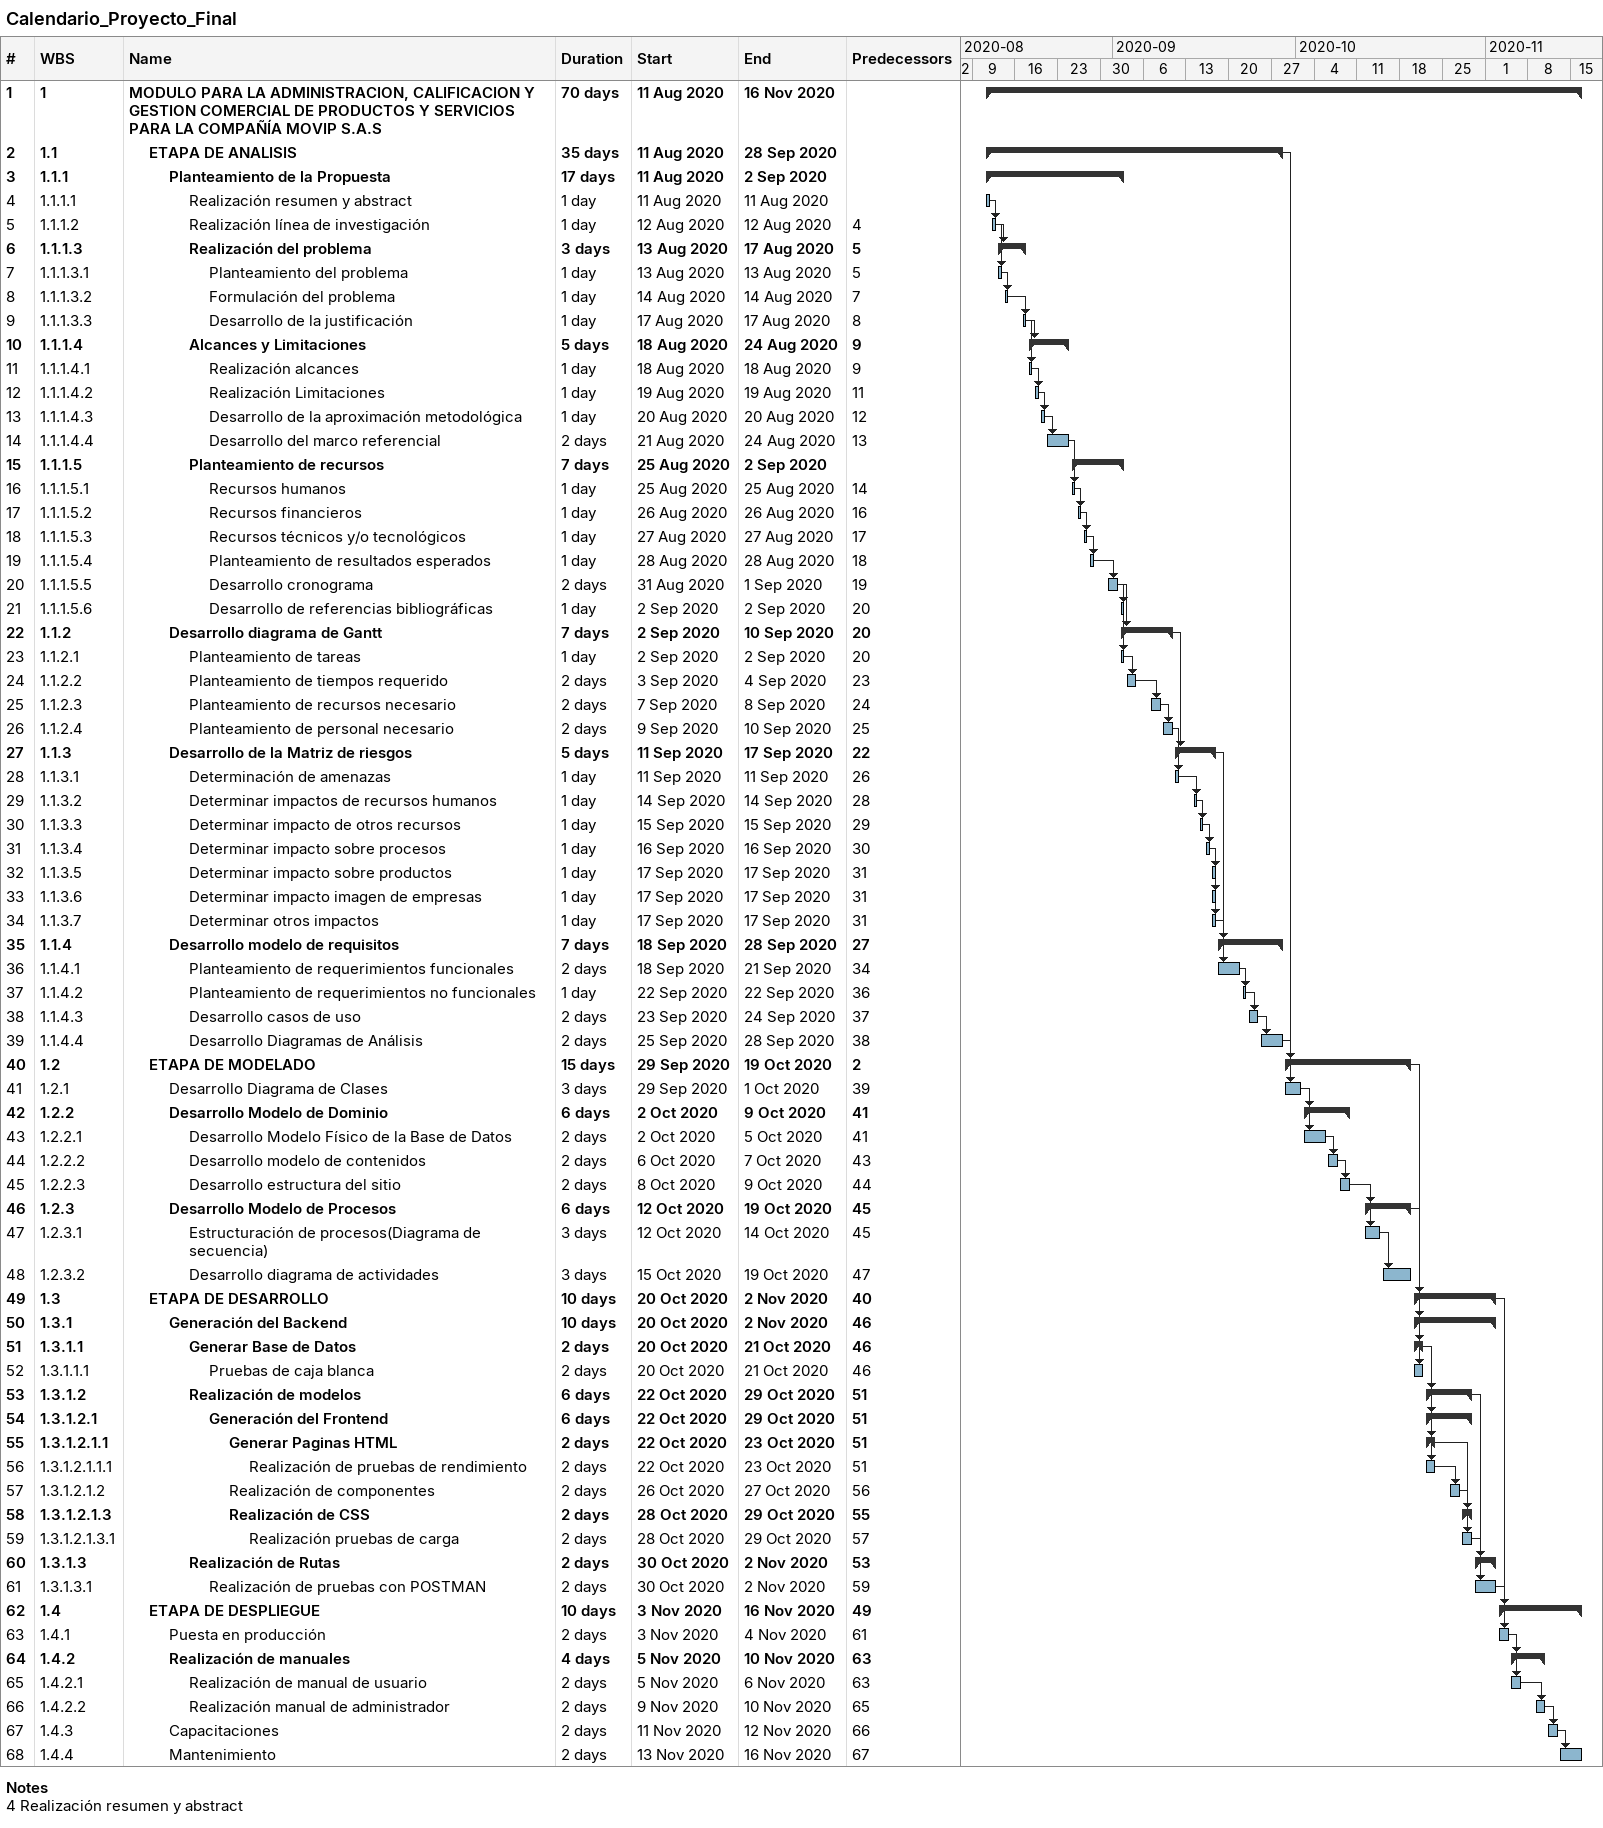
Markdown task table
Calendario_Proyecto_Final

| ID | WBS | Task | Duration | Start | Finish | Predecessors |
|---|---|---|---|---|---|---|
| 1 | 1 | **MODULO PARA LA ADMINISTRACION, CALIFICACION Y GESTION COMERCIAL DE PRODUCTOS Y SERVICIOS PARA LA COMPAÑÍA MOVIP S.A.S** | 70d | 2020-08-11 | 2020-11-16 |  |
| 2 | 1.1 | **ETAPA DE ANALISIS** | 35d | 2020-08-11 | 2020-09-28 |  |
| 3 | 1.1.1 | **Planteamiento de la Propuesta** | 17d | 2020-08-11 | 2020-09-02 |  |
| 4 | 1.1.1.1 | Realización resumen y abstract | 1d | 2020-08-11 | 2020-08-11 |  |
| 5 | 1.1.1.2 | Realización línea de investigación | 1d | 2020-08-12 | 2020-08-12 | 4 |
| 6 | 1.1.1.3 | **Realización del problema** | 3d | 2020-08-13 | 2020-08-17 | 5 |
| 7 | 1.1.1.3.1 | Planteamiento del problema | 1d | 2020-08-13 | 2020-08-13 | 5 |
| 8 | 1.1.1.3.2 | Formulación del problema | 1d | 2020-08-14 | 2020-08-14 | 7 |
| 9 | 1.1.1.3.3 | Desarrollo de la justificación | 1d | 2020-08-17 | 2020-08-17 | 8 |
| 10 | 1.1.1.4 | **Alcances y Limitaciones** | 5d | 2020-08-18 | 2020-08-24 | 9 |
| 11 | 1.1.1.4.1 | Realización alcances | 1d | 2020-08-18 | 2020-08-18 | 9 |
| 12 | 1.1.1.4.2 | Realización Limitaciones | 1d | 2020-08-19 | 2020-08-19 | 11 |
| 13 | 1.1.1.4.3 | Desarrollo de la aproximación metodológica | 1d | 2020-08-20 | 2020-08-20 | 12 |
| 14 | 1.1.1.4.4 | Desarrollo del marco referencial | 2d | 2020-08-21 | 2020-08-24 | 13 |
| 15 | 1.1.1.5 | **Planteamiento de recursos** | 7d | 2020-08-25 | 2020-09-02 |  |
| 16 | 1.1.1.5.1 | Recursos humanos | 1d | 2020-08-25 | 2020-08-25 | 14 |
| 17 | 1.1.1.5.2 | Recursos financieros | 1d | 2020-08-26 | 2020-08-26 | 16 |
| 18 | 1.1.1.5.3 | Recursos técnicos y/o tecnológicos | 1d | 2020-08-27 | 2020-08-27 | 17 |
| 19 | 1.1.1.5.4 | Planteamiento de resultados esperados | 1d | 2020-08-28 | 2020-08-28 | 18 |
| 20 | 1.1.1.5.5 | Desarrollo cronograma | 2d | 2020-08-31 | 2020-09-01 | 19 |
| 21 | 1.1.1.5.6 | Desarrollo de referencias bibliográficas | 1d | 2020-09-02 | 2020-09-02 | 20 |
| 22 | 1.1.2 | **Desarrollo diagrama de Gantt** | 7d | 2020-09-02 | 2020-09-10 | 20 |
| 23 | 1.1.2.1 | Planteamiento de tareas | 1d | 2020-09-02 | 2020-09-02 | 20 |
| 24 | 1.1.2.2 | Planteamiento de tiempos requerido | 2d | 2020-09-03 | 2020-09-04 | 23 |
| 25 | 1.1.2.3 | Planteamiento de recursos necesario | 2d | 2020-09-07 | 2020-09-08 | 24 |
| 26 | 1.1.2.4 | Planteamiento de personal necesario | 2d | 2020-09-09 | 2020-09-10 | 25 |
| 27 | 1.1.3 | **Desarrollo de la Matriz de riesgos** | 5d | 2020-09-11 | 2020-09-17 | 22 |
| 28 | 1.1.3.1 | Determinación de amenazas | 1d | 2020-09-11 | 2020-09-11 | 26 |
| 29 | 1.1.3.2 | Determinar impactos de recursos humanos | 1d | 2020-09-14 | 2020-09-14 | 28 |
| 30 | 1.1.3.3 | Determinar impacto de otros recursos | 1d | 2020-09-15 | 2020-09-15 | 29 |
| 31 | 1.1.3.4 | Determinar impacto sobre procesos | 1d | 2020-09-16 | 2020-09-16 | 30 |
| 32 | 1.1.3.5 | Determinar impacto sobre productos | 1d | 2020-09-17 | 2020-09-17 | 31 |
| 33 | 1.1.3.6 | Determinar impacto imagen de empresas | 1d | 2020-09-17 | 2020-09-17 | 31 |
| 34 | 1.1.3.7 | Determinar otros impactos | 1d | 2020-09-17 | 2020-09-17 | 31 |
| 35 | 1.1.4 | **Desarrollo modelo de requisitos** | 7d | 2020-09-18 | 2020-09-28 | 27 |
| 36 | 1.1.4.1 | Planteamiento de requerimientos funcionales | 2d | 2020-09-18 | 2020-09-21 | 34 |
| 37 | 1.1.4.2 | Planteamiento de requerimientos no funcionales | 1d | 2020-09-22 | 2020-09-22 | 36 |
| 38 | 1.1.4.3 | Desarrollo casos de uso | 2d | 2020-09-23 | 2020-09-24 | 37 |
| 39 | 1.1.4.4 | Desarrollo Diagramas de Análisis | 2d | 2020-09-25 | 2020-09-28 | 38 |
| 40 | 1.2 | **ETAPA DE MODELADO** | 15d | 2020-09-29 | 2020-10-19 | 2 |
| 41 | 1.2.1 | Desarrollo Diagrama de Clases | 3d | 2020-09-29 | 2020-10-01 | 39 |
| 42 | 1.2.2 | **Desarrollo Modelo de Dominio** | 6d | 2020-10-02 | 2020-10-09 | 41 |
| 43 | 1.2.2.1 | Desarrollo Modelo Físico de la Base de Datos | 2d | 2020-10-02 | 2020-10-05 | 41 |
| 44 | 1.2.2.2 | Desarrollo modelo de contenidos | 2d | 2020-10-06 | 2020-10-07 | 43 |
| 45 | 1.2.2.3 | Desarrollo estructura del sitio | 2d | 2020-10-08 | 2020-10-09 | 44 |
| 46 | 1.2.3 | **Desarrollo Modelo de Procesos** | 6d | 2020-10-12 | 2020-10-19 | 45 |
| 47 | 1.2.3.1 | Estructuración de procesos(Diagrama de secuencia) | 3d | 2020-10-12 | 2020-10-14 | 45 |
| 48 | 1.2.3.2 | Desarrollo diagrama de actividades | 3d | 2020-10-15 | 2020-10-19 | 47 |
| 49 | 1.3 | **ETAPA DE DESARROLLO** | 10d | 2020-10-20 | 2020-11-02 | 40 |
| 50 | 1.3.1 | **Generación del Backend** | 10d | 2020-10-20 | 2020-11-02 | 46 |
| 51 | 1.3.1.1 | **Generar Base de Datos** | 2d | 2020-10-20 | 2020-10-21 | 46 |
| 52 | 1.3.1.1.1 | Pruebas de caja blanca | 2d | 2020-10-20 | 2020-10-21 | 46 |
| 53 | 1.3.1.2 | **Realización de modelos** | 6d | 2020-10-22 | 2020-10-29 | 51 |
| 54 | 1.3.1.2.1 | **Generación del Frontend** | 6d | 2020-10-22 | 2020-10-29 | 51 |
| 55 | 1.3.1.2.1.1 | **Generar Paginas HTML** | 2d | 2020-10-22 | 2020-10-23 | 51 |
| 56 | 1.3.1.2.1.1.1 | Realización de pruebas de rendimiento | 2d | 2020-10-22 | 2020-10-23 | 51 |
| 57 | 1.3.1.2.1.2 | Realización de componentes | 2d | 2020-10-26 | 2020-10-27 | 56 |
| 58 | 1.3.1.2.1.3 | **Realización de CSS** | 2d | 2020-10-28 | 2020-10-29 | 55 |
| 59 | 1.3.1.2.1.3.1 | Realización pruebas de carga | 2d | 2020-10-28 | 2020-10-29 | 57 |
| 60 | 1.3.1.3 | **Realización de Rutas** | 2d | 2020-10-30 | 2020-11-02 | 53 |
| 61 | 1.3.1.3.1 | Realización de pruebas con POSTMAN | 2d | 2020-10-30 | 2020-11-02 | 59 |
| 62 | 1.4 | **ETAPA DE DESPLIEGUE** | 10d | 2020-11-03 | 2020-11-16 | 49 |
| 63 | 1.4.1 | Puesta en producción | 2d | 2020-11-03 | 2020-11-04 | 61 |
| 64 | 1.4.2 | **Realización de manuales** | 4d | 2020-11-05 | 2020-11-10 | 63 |
| 65 | 1.4.2.1 | Realización de manual de usuario | 2d | 2020-11-05 | 2020-11-06 | 63 |
| 66 | 1.4.2.2 | Realización manual de administrador | 2d | 2020-11-09 | 2020-11-10 | 65 |
| 67 | 1.4.3 | Capacitaciones | 2d | 2020-11-11 | 2020-11-12 | 66 |
| 68 | 1.4.4 | Mantenimiento | 2d | 2020-11-13 | 2020-11-16 | 67 |

Notes
- 4: Realización resumen y abstract
